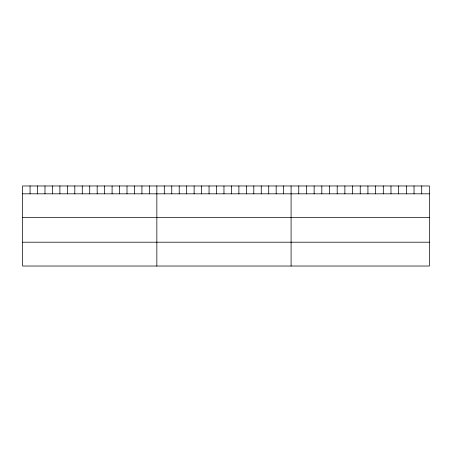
<?xml version="1.0" encoding="UTF-8"?>
<svg xmlns="http://www.w3.org/2000/svg" width="452" height="452" viewBox="0 0 452 452"><rect width="100%" height="100%" fill="white"/><g stroke="black" fill="none" stroke-linecap="round" stroke-linejoin="round"><path stroke-width="0.68" d="M429.4 193.823L429.4 266.03L22.6 266.03L22.6 185.97L429.4 185.97L429.4 193.823L22.6 193.823M22.6 217.649L429.4 217.649M22.6 242.204L429.4 242.204M421.716 185.97L421.716 193.823M414.032 185.97L414.032 193.823M406.348 185.97L406.348 193.823M398.664 185.97L398.664 193.823M390.98 185.97L390.98 193.823M383.296 185.97L383.296 193.823M375.612 185.97L375.612 193.823M367.928 185.97L367.928 193.823M360.244 185.97L360.244 193.823M352.56 185.97L352.56 193.823M344.876 185.97L344.876 193.823M337.192 185.97L337.192 193.823M329.508 185.97L329.508 193.823M321.824 185.97L321.824 193.823M314.14 185.97L314.14 193.823M306.456 185.97L306.456 193.823M298.772 185.97L298.772 193.823M291.088 185.97L291.088 266.03M283.63 185.97L283.63 193.823M276.172 185.97L276.172 193.823M268.714 185.97L268.714 193.823M261.256 185.97L261.256 193.823M253.798 185.97L253.798 193.823M246.34 185.97L246.34 193.823M238.882 185.97L238.882 193.823M231.424 185.97L231.424 193.823M223.966 185.97L223.966 193.823M216.508 185.97L216.508 193.823M209.05 185.97L209.05 193.823M201.592 185.97L201.592 193.823M194.134 185.97L194.134 193.823M186.676 185.97L186.676 193.823M179.218 185.97L179.218 193.823M171.76 185.97L171.76 193.823M164.302 185.97L164.302 193.823M156.844 185.97L156.844 266.03M149.386 185.97L149.386 193.823M141.928 185.97L141.928 193.823M134.47 185.97L134.47 193.823M127.012 185.97L127.012 193.823M119.554 185.97L119.554 193.823M112.096 185.97L112.096 193.823M104.638 185.97L104.638 193.823M97.18 185.97L97.18 193.823M89.722 185.97L89.722 193.823M82.264 185.97L82.264 193.823M74.806 185.97L74.806 193.823M67.348 185.97L67.348 193.823M59.89 185.97L59.89 193.823M52.432 185.97L52.432 193.823M44.974 185.97L44.974 193.823M37.516 185.97L37.516 193.823M30.058 185.97L30.058 193.823"/></g></svg>
